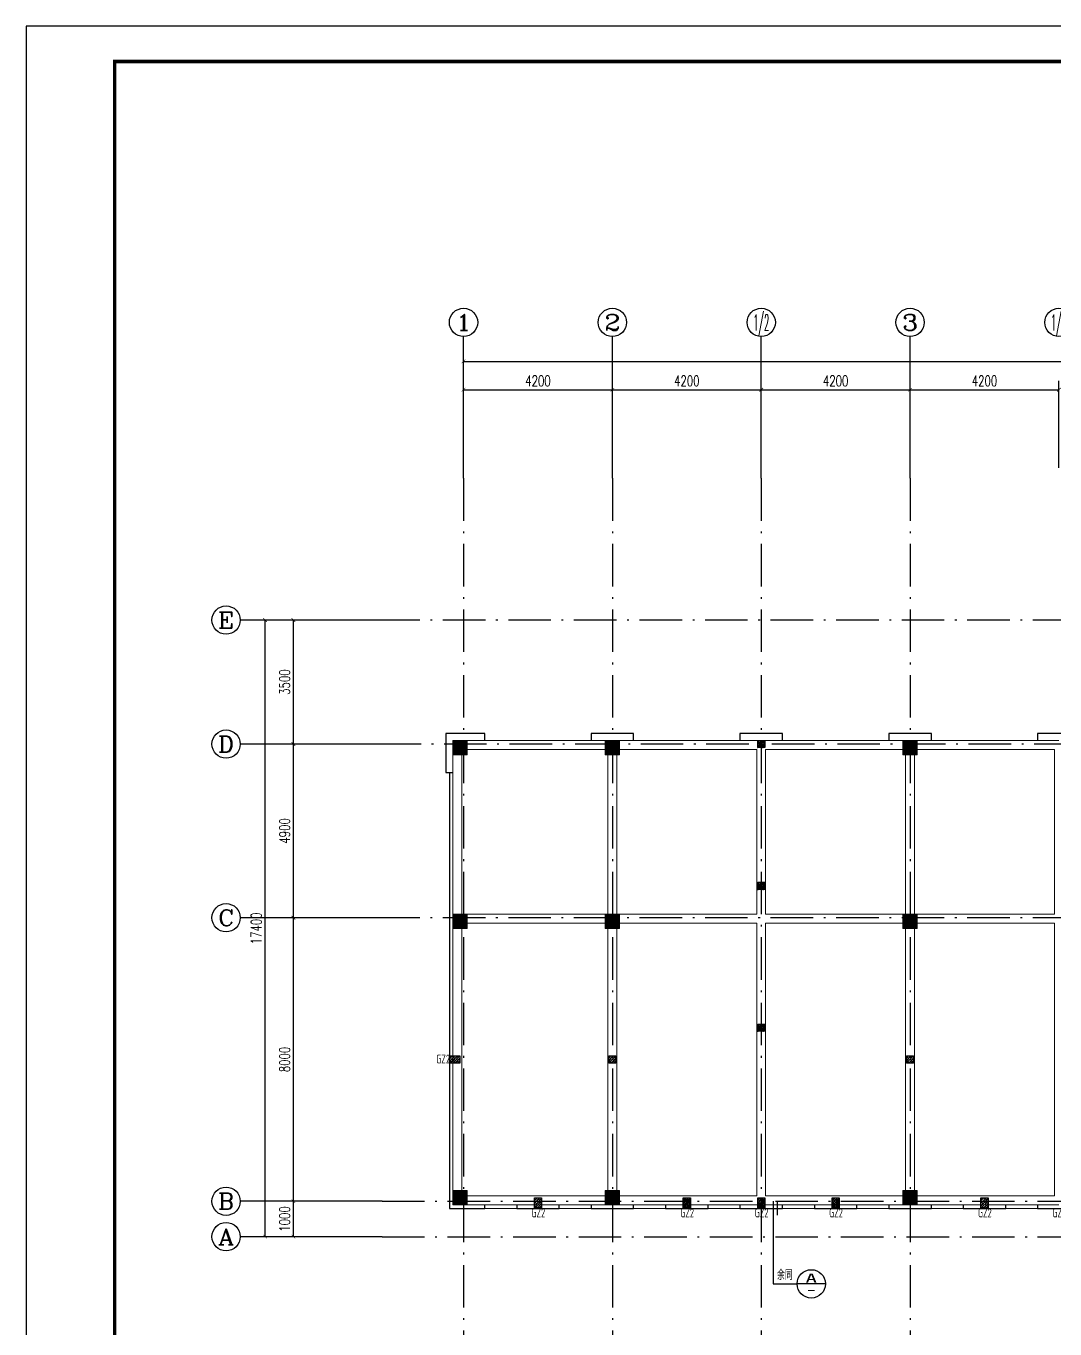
# Model space of a CAD drawing. Extents: x 169490 to 7584583, y -2399407 to 1374371.
# Drawn here: x 1588051 to 1617083, y 818426 to 855191 of the extents above; entities that cross this region are included whole.
import ezdxf
from ezdxf.enums import TextEntityAlignment as Align

# ---------------------------------------------------------------- set-up
doc = ezdxf.new("R2010")
doc.units = 0
doc.header["$LTSCALE"] = 100
doc.linetypes.add('CENTER', pattern=[8, 5, -1, 1, -1])
doc.linetypes.add('D3轴线点划线', pattern=[18.5, 12, -3, 0.5, -3])
doc.layers.get('0').update_dxf_attribs({"linetype": 'CONTINUOUS'})
doc.layers.get('DEFPOINTS').update_dxf_attribs({"linetype": 'CONTINUOUS'})
for name, color, linetype in [('A-DI-I(索引)', 21, 'CONTINUOUS'), ('AXIS', 3, 'CONTINUOUS'), ('AXIS_TEXT', 4, 'CONTINUOUS'), ('C-AXIS(轴号)', 3, 'CONTINUOUS'), ('C-AXIS-T(字)', 7, 'CONTINUOUS'), ('C-DOTE', 8, 'D3轴线点划线'), ('GZ', 220, 'CENTER'), ('S-COLU-HATCH', 251, 'CONTINUOUS'), ('图框', 140, 'CONTINUOUS'), ('平面线脚', 30, 'CONTINUOUS'), ('线脚', 30, 'CONTINUOUS')]:
    doc.layers.add(name, color=color, linetype=linetype)
for name, color, linetype, lineweight in [('S-COLU-LINE1', 6, 'CONTINUOUS', 18), ('平面-看线', 45, 'CONTINUOUS', 15), ('砼柱', 2, 'CONTINUOUS', 35), ('砼梁', 4, 'CONTINUOUS', 18)]:
    doc.layers.add(name, color=color, linetype=linetype, lineweight=lineweight)
doc.styles.add('_TCH_AXIS', font='COMPLEX', dxfattribs={"bigfont": 'GBCBIG'})
doc.styles.add('_TCH_DIM_T3', font='SIMPLEX.shx', dxfattribs={"width": 0.705882, "bigfont": 'GBCBIG.shx'})
doc.styles.add('_TCH_LABEL', font='simhei.ttf')
doc.styles.add('COMPLEX', font='COMPLEX')
doc.styles.add('TSSD_REIN', font='tssdeng.shx', dxfattribs={"width": 0.7, "bigfont": 'hztxt.shx'})
doc.dimstyles.new('_TCH_ARCH&&100', dxfattribs={"dimtxt": 297.5, "dimasz": 100, "dimexe": 250, "dimexo": 300, "dimgap": 100, "dimtad": 1, "dimdec": 0, "dimzin": 0, "dimdsep": 46, "dimtxsty": '_TCH_DIM_T3', "dimblk": 'ARCHTICK', "dimcen": 0.09, "dimclrt": 7, "dimazin": 2, "dimtfac": 1, "dimtdec": 0, "dimtix": 1, "dimtmove": 2, "dimatfit": 3, "dimfxl": 1, "dimtolj": 1, "dimtzin": 0, "dimarcsym": 0})

# ---------------------------------------------------------------- blocks, each defined once
blk = doc.blocks.new('_ARCHTICK')
at = {"const_width": 0.15}
blk.add_lwpolyline([(-0.5, -0.5), (0.5, 0.5)], dxfattribs=at)
blk = doc.blocks.new('*D1671')
at = {"layer": 'AXIS', "color": 0, "lineweight": -2, "transparency": 16777216}
for p, q in [((1600395, 842729), (1600395, 845979)), ((1600395, 845729), (1655395, 845729)), ((1655395, 842729), (1655395, 845979))]:
    blk.add_line(p, q, dxfattribs=at)
at = {"layer": 'DEFPOINTS', "color": 0, "transparency": 16777216}
for p in [(1655395, 845729), (1600395, 842429), (1655395, 842429)]:
    blk.add_point(p, dxfattribs=at)
at = {"layer": 'AXIS', "color": 0, "lineweight": -2, "transparency": 16777216, "xscale": 100, "yscale": 100, "zscale": 100, "rotation": 180}
blk.add_blockref('_ARCHTICK', (1600395, 845729), dxfattribs=at)
at = {"layer": 'AXIS', "color": 0, "lineweight": -2, "transparency": 16777216, "xscale": 100, "yscale": 100, "zscale": 100}
blk.add_blockref('_ARCHTICK', (1655395, 845729), dxfattribs=at)
at = {"layer": 'AXIS', "color": 7, "transparency": 16777216, "insert": (1627895, 845978), "char_height": 297.5, "attachment_point": 5, "style": '_TCH_DIM_T3'}
blk.add_mtext('\\A1;55000', dxfattribs=at)
blk = doc.blocks.new('*D1682')
at = {"layer": 'AXIS', "color": 0, "lineweight": -2, "transparency": 16777216}
for p, q in [((1612995, 842729), (1612995, 845179)), ((1612995, 844929), (1617195, 844929)), ((1617195, 842729), (1617195, 845179))]:
    blk.add_line(p, q, dxfattribs=at)
at = {"layer": 'DEFPOINTS', "color": 0, "transparency": 16777216}
for p in [(1617195, 844929), (1612995, 842429), (1617195, 842429)]:
    blk.add_point(p, dxfattribs=at)
at = {"layer": 'AXIS', "color": 0, "lineweight": -2, "transparency": 16777216, "xscale": 100, "yscale": 100, "zscale": 100, "rotation": 180}
blk.add_blockref('_ARCHTICK', (1612995, 844929), dxfattribs=at)
at = {"layer": 'AXIS', "color": 0, "lineweight": -2, "transparency": 16777216, "xscale": 100, "yscale": 100, "zscale": 100}
blk.add_blockref('_ARCHTICK', (1617195, 844929), dxfattribs=at)
at = {"layer": 'AXIS', "color": 7, "transparency": 16777216, "insert": (1615095, 845178), "char_height": 297.5, "attachment_point": 5, "style": '_TCH_DIM_T3'}
blk.add_mtext('\\A1;4200', dxfattribs=at)
blk = doc.blocks.new('*D1683')
at = {"layer": 'AXIS', "color": 0, "lineweight": -2, "transparency": 16777216}
for p, q in [((1608795, 842729), (1608795, 845179)), ((1608795, 844929), (1612995, 844929)), ((1612995, 842729), (1612995, 845179))]:
    blk.add_line(p, q, dxfattribs=at)
at = {"layer": 'DEFPOINTS', "color": 0, "transparency": 16777216}
for p in [(1612995, 844929), (1608795, 842429), (1612995, 842429)]:
    blk.add_point(p, dxfattribs=at)
at = {"layer": 'AXIS', "color": 0, "lineweight": -2, "transparency": 16777216, "xscale": 100, "yscale": 100, "zscale": 100, "rotation": 180}
blk.add_blockref('_ARCHTICK', (1608795, 844929), dxfattribs=at)
at = {"layer": 'AXIS', "color": 0, "lineweight": -2, "transparency": 16777216, "xscale": 100, "yscale": 100, "zscale": 100}
blk.add_blockref('_ARCHTICK', (1612995, 844929), dxfattribs=at)
at = {"layer": 'AXIS', "color": 7, "transparency": 16777216, "insert": (1610895, 845178), "char_height": 297.5, "attachment_point": 5, "style": '_TCH_DIM_T3'}
blk.add_mtext('\\A1;4200', dxfattribs=at)
blk = doc.blocks.new('*D1684')
at = {"layer": 'AXIS', "color": 0, "lineweight": -2, "transparency": 16777216}
for p, q in [((1604595, 842729), (1604595, 845179)), ((1604595, 844929), (1608795, 844929)), ((1608795, 842729), (1608795, 845179))]:
    blk.add_line(p, q, dxfattribs=at)
at = {"layer": 'DEFPOINTS', "color": 0, "transparency": 16777216}
for p in [(1608795, 844929), (1604595, 842429), (1608795, 842429)]:
    blk.add_point(p, dxfattribs=at)
at = {"layer": 'AXIS', "color": 0, "lineweight": -2, "transparency": 16777216, "xscale": 100, "yscale": 100, "zscale": 100, "rotation": 180}
blk.add_blockref('_ARCHTICK', (1604595, 844929), dxfattribs=at)
at = {"layer": 'AXIS', "color": 0, "lineweight": -2, "transparency": 16777216, "xscale": 100, "yscale": 100, "zscale": 100}
blk.add_blockref('_ARCHTICK', (1608795, 844929), dxfattribs=at)
at = {"layer": 'AXIS', "color": 7, "transparency": 16777216, "insert": (1606695, 845178), "char_height": 297.5, "attachment_point": 5, "style": '_TCH_DIM_T3'}
blk.add_mtext('\\A1;4200', dxfattribs=at)
blk = doc.blocks.new('*D1685')
at = {"layer": 'AXIS', "color": 0, "lineweight": -2, "transparency": 16777216}
for p, q in [((1600395, 842729), (1600395, 845179)), ((1600395, 844929), (1604595, 844929)), ((1604595, 842729), (1604595, 845179))]:
    blk.add_line(p, q, dxfattribs=at)
at = {"layer": 'DEFPOINTS', "color": 0, "transparency": 16777216}
for p in [(1604595, 844929), (1600395, 842429), (1604595, 842429)]:
    blk.add_point(p, dxfattribs=at)
at = {"layer": 'AXIS', "color": 0, "lineweight": -2, "transparency": 16777216, "xscale": 100, "yscale": 100, "zscale": 100, "rotation": 180}
blk.add_blockref('_ARCHTICK', (1600395, 844929), dxfattribs=at)
at = {"layer": 'AXIS', "color": 0, "lineweight": -2, "transparency": 16777216, "xscale": 100, "yscale": 100, "zscale": 100}
blk.add_blockref('_ARCHTICK', (1604595, 844929), dxfattribs=at)
at = {"layer": 'AXIS', "color": 7, "transparency": 16777216, "insert": (1602495, 845178), "char_height": 297.5, "attachment_point": 5, "style": '_TCH_DIM_T3'}
blk.add_mtext('\\A1;4200', dxfattribs=at)
blk = doc.blocks.new('*D1686')
at = {"layer": 'AXIS', "color": 0, "lineweight": -2, "transparency": 16777216}
for p, q in [((1597795, 838429), (1594545, 838429)), ((1594795, 821029), (1594795, 838429)), ((1597795, 821029), (1594545, 821029))]:
    blk.add_line(p, q, dxfattribs=at)
at = {"layer": 'DEFPOINTS', "color": 0, "transparency": 16777216}
for p in [(1594795, 838429), (1598095, 838429), (1598095, 821029)]:
    blk.add_point(p, dxfattribs=at)
at = {"layer": 'AXIS', "color": 0, "lineweight": -2, "transparency": 16777216, "xscale": 100, "yscale": 100, "zscale": 100}
for p, rotation in [((1594795, 838429), 90), ((1594795, 821029), 270)]:
    blk.add_blockref('_ARCHTICK', p, dxfattribs=dict(at, rotation=rotation))
at = {"layer": 'AXIS', "color": 7, "transparency": 16777216, "insert": (1594546, 829729), "char_height": 297.5, "attachment_point": 5, "rotation": 90, "style": '_TCH_DIM_T3'}
blk.add_mtext('\\A1;17400', dxfattribs=at)
blk = doc.blocks.new('*D1687')
at = {"layer": 'AXIS', "color": 0, "lineweight": -2, "transparency": 16777216}
for p, q in [((1597795, 838429), (1595345, 838429)), ((1595595, 834929), (1595595, 838429)), ((1597795, 834929), (1595345, 834929))]:
    blk.add_line(p, q, dxfattribs=at)
at = {"layer": 'DEFPOINTS', "color": 0, "transparency": 16777216}
for p in [(1595595, 838429), (1598095, 838429), (1598095, 834929)]:
    blk.add_point(p, dxfattribs=at)
at = {"layer": 'AXIS', "color": 0, "lineweight": -2, "transparency": 16777216, "xscale": 100, "yscale": 100, "zscale": 100}
for p, rotation in [((1595595, 838429), 90), ((1595595, 834929), 270)]:
    blk.add_blockref('_ARCHTICK', p, dxfattribs=dict(at, rotation=rotation))
at = {"layer": 'AXIS', "color": 7, "transparency": 16777216, "insert": (1595346, 836679), "char_height": 297.5, "attachment_point": 5, "rotation": 90, "style": '_TCH_DIM_T3'}
blk.add_mtext('\\A1;3500', dxfattribs=at)
blk = doc.blocks.new('*D1688')
at = {"layer": 'AXIS', "color": 0, "lineweight": -2, "transparency": 16777216}
for p, q in [((1597795, 834929), (1595345, 834929)), ((1595595, 830029), (1595595, 834929)), ((1597795, 830029), (1595345, 830029))]:
    blk.add_line(p, q, dxfattribs=at)
at = {"layer": 'DEFPOINTS', "color": 0, "transparency": 16777216}
for p in [(1595595, 834929), (1598095, 834929), (1598095, 830029)]:
    blk.add_point(p, dxfattribs=at)
at = {"layer": 'AXIS', "color": 0, "lineweight": -2, "transparency": 16777216, "xscale": 100, "yscale": 100, "zscale": 100}
for p, rotation in [((1595595, 834929), 90), ((1595595, 830029), 270)]:
    blk.add_blockref('_ARCHTICK', p, dxfattribs=dict(at, rotation=rotation))
at = {"layer": 'AXIS', "color": 7, "transparency": 16777216, "insert": (1595346, 832479), "char_height": 297.5, "attachment_point": 5, "rotation": 90, "style": '_TCH_DIM_T3'}
blk.add_mtext('\\A1;4900', dxfattribs=at)
blk = doc.blocks.new('*D1689')
at = {"layer": 'AXIS', "color": 0, "lineweight": -2, "transparency": 16777216}
for p, q in [((1597795, 830029), (1595345, 830029)), ((1595595, 822029), (1595595, 830029)), ((1597795, 822029), (1595345, 822029))]:
    blk.add_line(p, q, dxfattribs=at)
at = {"layer": 'DEFPOINTS', "color": 0, "transparency": 16777216}
for p in [(1595595, 830029), (1598095, 830029), (1598095, 822029)]:
    blk.add_point(p, dxfattribs=at)
at = {"layer": 'AXIS', "color": 0, "lineweight": -2, "transparency": 16777216, "xscale": 100, "yscale": 100, "zscale": 100}
for p, rotation in [((1595595, 830029), 90), ((1595595, 822029), 270)]:
    blk.add_blockref('_ARCHTICK', p, dxfattribs=dict(at, rotation=rotation))
at = {"layer": 'AXIS', "color": 7, "transparency": 16777216, "insert": (1595346, 826029), "char_height": 297.5, "attachment_point": 5, "rotation": 90, "style": '_TCH_DIM_T3'}
blk.add_mtext('\\A1;8000', dxfattribs=at)
blk = doc.blocks.new('*D1690')
at = {"layer": 'AXIS', "color": 0, "lineweight": -2, "transparency": 16777216}
for p, q in [((1597795, 822029), (1595345, 822029)), ((1595595, 821029), (1595595, 822029)), ((1597795, 821029), (1595345, 821029))]:
    blk.add_line(p, q, dxfattribs=at)
at = {"layer": 'DEFPOINTS', "color": 0, "transparency": 16777216}
for p in [(1595595, 822029), (1598095, 822029), (1598095, 821029)]:
    blk.add_point(p, dxfattribs=at)
at = {"layer": 'AXIS', "color": 0, "lineweight": -2, "transparency": 16777216, "xscale": 100, "yscale": 100, "zscale": 100}
for p, rotation in [((1595595, 822029), 90), ((1595595, 821029), 270)]:
    blk.add_blockref('_ARCHTICK', p, dxfattribs=dict(at, rotation=rotation))
at = {"layer": 'AXIS', "color": 7, "transparency": 16777216, "insert": (1595346, 821529), "char_height": 297.5, "attachment_point": 5, "rotation": 90, "style": '_TCH_DIM_T3'}
blk.add_mtext('\\A1;1000', dxfattribs=at)
blk = doc.blocks.new('_AXISO')
blk.add_circle((0, 0), 0.5)
at = {"layer": 'AXIS_TEXT', "style": 'COMPLEX', "width": 1.041667}
blk.add_attdef('A', text='', height=0.56, dxfattribs=at).set_placement((-0.25, -0.28), (0.25, -0.28), align=Align.FIT)

msp = doc.modelspace()

# ---------------------------------------------------------------- hatches: boundary and pattern name
at = {"layer": 'GZ', "linetype": 'ByBlock'}
h = msp.add_hatch(dxfattribs=at)
h.set_pattern_fill('ARMORED', color=2, scale=10, style=0)
h.set_pattern_definition([(50, (-35926.6, 1312734.19), (71.7260183, -6.2752135), [7.5, -82.5]), (355, (-35926.6, 1312734.19), (-13.8751334, 75.2192134), [6, -66]), (100.4514, (-35920.62, 1312733.67), (57.8509382, 68.9439542), [6.374019, -70.1142112]), (46.1842, (-35926.6, 1312754.19), (106.724105, -16.5519014), [11.25, -123.75]), (96.6356, (-35917.71, 1312752.81), (93.4662706, 97.411787), [9.561029, -105.1713]), (351.1842, (-35926.6, 1312754.19), (93.4661945, 97.41186), [9, -99]), (21, (-35916.6, 1312749.19), (59.6907052, -40.261889), [7.5, -82.5]), (326, (-35916.6, 1312749.19), (24.3315332, 72.5150045), [6, -66]), (71.4514, (-35911.625, 1312745.84), (84.0222629, 32.2530497), [6.374019, -70.1142112]), (37.5, (-35926.6, 1312734.192), (1.21598553, 33.2893854), [0, -65.2, 0, -67, 0, -66.25]), (7.5, (-35926.6, 1312734.192), (26.30695374, 39.4411712), [0, -38.2, 0, -63.7, 0, -25.25]), (327.5, (-35948.9, 1312734.192), (53.3822436, -2.25548717), [0, -25, 0, -78, 0, -103.5]), (317.5, (-35958.9, 1312734.19), (58.3186169, 10.0104982), [0, -32.5, 0, -51.8, 0, -73.5]), (45, (-35926.6, 1312734.19), (-35.355339, 35.355339), [])])
h.paths.add_polyline_path([(1608695, 835028.9), (1608695, 834828.9), (1608895, 834828.9), (1608895, 835028.9)])
h = msp.add_hatch(dxfattribs=at)
h.set_pattern_fill('ARMORED', color=2, scale=10, style=0)
h.set_pattern_definition([(50, (-35926.6, 1308734.19), (71.7260183, -6.2752135), [7.5, -82.5]), (355, (-35926.6, 1308734.19), (-13.8751334, 75.2192134), [6, -66]), (100.4514, (-35920.62, 1308733.67), (57.8509382, 68.9439542), [6.374019, -70.1142112]), (46.1842, (-35926.6, 1308754.19), (106.724105, -16.5519014), [11.25, -123.75]), (96.6356, (-35917.71, 1308752.81), (93.4662706, 97.411787), [9.561029, -105.1713]), (351.1842, (-35926.6, 1308754.19), (93.4661945, 97.41186), [9, -99]), (21, (-35916.6, 1308749.19), (59.6907052, -40.261889), [7.5, -82.5]), (326, (-35916.6, 1308749.19), (24.3315332, 72.5150045), [6, -66]), (71.4514, (-35911.625, 1308745.84), (84.0222629, 32.2530497), [6.374019, -70.1142112]), (37.5, (-35926.6, 1308734.192), (1.21598553, 33.2893854), [0, -65.2, 0, -67, 0, -66.25]), (7.5, (-35926.6, 1308734.192), (26.30695374, 39.4411712), [0, -38.2, 0, -63.7, 0, -25.25]), (327.5, (-35948.9, 1308734.192), (53.3822436, -2.25548717), [0, -25, 0, -78, 0, -103.5]), (317.5, (-35958.9, 1308734.19), (58.3186169, 10.0104982), [0, -32.5, 0, -51.8, 0, -73.5]), (45, (-35926.6, 1308734.19), (-35.355339, 35.355339), [])])
h.paths.add_polyline_path([(1608695, 831028.9), (1608695, 830828.9), (1608895, 830828.9), (1608895, 831028.9)])
h = msp.add_hatch(dxfattribs=at)
h.set_pattern_fill('ARMORED', color=2, scale=10, style=0)
h.set_pattern_definition([(50, (-35926.6, 1304734.19), (71.7260183, -6.2752135), [7.5, -82.5]), (355, (-35926.6, 1304734.19), (-13.8751334, 75.2192134), [6, -66]), (100.4514, (-35920.62, 1304733.67), (57.8509382, 68.9439542), [6.374019, -70.1142112]), (46.1842, (-35926.6, 1304754.19), (106.724105, -16.5519014), [11.25, -123.75]), (96.6356, (-35917.71, 1304752.81), (93.4662706, 97.411787), [9.561029, -105.1713]), (351.1842, (-35926.6, 1304754.19), (93.4661945, 97.41186), [9, -99]), (21, (-35916.6, 1304749.19), (59.6907052, -40.261889), [7.5, -82.5]), (326, (-35916.6, 1304749.19), (24.3315332, 72.5150045), [6, -66]), (71.4514, (-35911.625, 1304745.84), (84.0222629, 32.2530497), [6.374019, -70.1142112]), (37.5, (-35926.6, 1304734.192), (1.21598553, 33.2893854), [0, -65.2, 0, -67, 0, -66.25]), (7.5, (-35926.6, 1304734.192), (26.30695374, 39.4411712), [0, -38.2, 0, -63.7, 0, -25.25]), (327.5, (-35948.9, 1304734.192), (53.3822436, -2.25548717), [0, -25, 0, -78, 0, -103.5]), (317.5, (-35958.9, 1304734.19), (58.3186169, 10.0104982), [0, -32.5, 0, -51.8, 0, -73.5]), (45, (-35926.6, 1304734.19), (-35.355339, 35.355339), [])])
h.paths.add_polyline_path([(1608695, 827028.9), (1608695, 826828.9), (1608895, 826828.9), (1608895, 827028.9)])
h = msp.add_hatch(dxfattribs=at)
h.set_pattern_fill('ARMORED', color=2, scale=10, style=0)
h.set_pattern_definition([(50, (-44526.6, 1303834.19), (71.7260183, -6.2752135), [7.5, -82.5]), (355, (-44526.6, 1303834.19), (-13.8751334, 75.2192134), [6, -66]), (100.4514, (-44520.62, 1303833.67), (57.8509382, 68.9439542), [6.374019, -70.1142112]), (46.1842, (-44526.6, 1303854.19), (106.724105, -16.5519014), [11.25, -123.75]), (96.6356, (-44517.71, 1303852.81), (93.4662706, 97.411787), [9.561029, -105.1713]), (351.1842, (-44526.6, 1303854.19), (93.4661945, 97.41186), [9, -99]), (21, (-44516.6, 1303849.19), (59.6907052, -40.261889), [7.5, -82.5]), (326, (-44516.6, 1303849.19), (24.3315332, 72.5150045), [6, -66]), (71.4514, (-44511.625, 1303845.84), (84.0222629, 32.2530497), [6.374019, -70.1142112]), (37.5, (-44526.6, 1303834.192), (1.21598553, 33.2893854), [0, -65.2, 0, -67, 0, -66.25]), (7.5, (-44526.6, 1303834.192), (26.30695374, 39.4411712), [0, -38.2, 0, -63.7, 0, -25.25]), (327.5, (-44548.9, 1303834.192), (53.3822436, -2.25548717), [0, -25, 0, -78, 0, -103.5]), (317.5, (-44558.9, 1303834.19), (58.3186169, 10.0104982), [0, -32.5, 0, -51.8, 0, -73.5]), (45, (-44526.6, 1303834.19), (-35.355339, 35.355339), [])])
h.paths.add_polyline_path([(1599995, 826128.9), (1599995, 825928.9), (1600295, 825928.9), (1600295, 826128.9)])
h = msp.add_hatch(dxfattribs=at)
h.set_pattern_fill('ARMORED', color=2, scale=10, style=0)
h.set_pattern_definition([(50, (-40126.6, 1303834.19), (71.7260183, -6.2752135), [7.5, -82.5]), (355, (-40126.6, 1303834.19), (-13.8751334, 75.2192134), [6, -66]), (100.4514, (-40120.62, 1303833.67), (57.8509382, 68.9439542), [6.374019, -70.1142112]), (46.1842, (-40126.6, 1303854.19), (106.724105, -16.5519014), [11.25, -123.75]), (96.6356, (-40117.71, 1303852.81), (93.4662706, 97.411787), [9.561029, -105.1713]), (351.1842, (-40126.6, 1303854.19), (93.4661945, 97.41186), [9, -99]), (21, (-40116.6, 1303849.19), (59.6907052, -40.261889), [7.5, -82.5]), (326, (-40116.6, 1303849.19), (24.3315332, 72.5150045), [6, -66]), (71.4514, (-40111.625, 1303845.84), (84.0222629, 32.2530497), [6.374019, -70.1142112]), (37.5, (-40126.6, 1303834.192), (1.21598553, 33.2893854), [0, -65.2, 0, -67, 0, -66.25]), (7.5, (-40126.6, 1303834.192), (26.30695374, 39.4411712), [0, -38.2, 0, -63.7, 0, -25.25]), (327.5, (-40148.9, 1303834.192), (53.3822436, -2.25548717), [0, -25, 0, -78, 0, -103.5]), (317.5, (-40158.9, 1303834.19), (58.3186169, 10.0104982), [0, -32.5, 0, -51.8, 0, -73.5]), (45, (-40126.6, 1303834.19), (-35.355339, 35.355339), [])])
h.paths.add_polyline_path([(1604495, 826128.9), (1604495, 825928.9), (1604695, 825928.9), (1604695, 826128.9)])
h = msp.add_hatch(dxfattribs=at)
h.set_pattern_fill('ARMORED', color=2, scale=10, style=0)
h.set_pattern_definition([(50, (-31726.6, 1303834.19), (71.7260183, -6.2752135), [7.5, -82.5]), (355, (-31726.6, 1303834.19), (-13.8751334, 75.2192134), [6, -66]), (100.4514, (-31720.62, 1303833.67), (57.8509382, 68.9439542), [6.374019, -70.1142112]), (46.1842, (-31726.6, 1303854.19), (106.724105, -16.5519014), [11.25, -123.75]), (96.6356, (-31717.71, 1303852.81), (93.4662706, 97.411787), [9.561029, -105.1713]), (351.1842, (-31726.6, 1303854.19), (93.4661945, 97.41186), [9, -99]), (21, (-31716.6, 1303849.19), (59.6907052, -40.261889), [7.5, -82.5]), (326, (-31716.6, 1303849.19), (24.3315332, 72.5150045), [6, -66]), (71.4514, (-31711.625, 1303845.84), (84.0222629, 32.2530497), [6.374019, -70.1142112]), (37.5, (-31726.6, 1303834.192), (1.21598553, 33.2893854), [0, -65.2, 0, -67, 0, -66.25]), (7.5, (-31726.6, 1303834.192), (26.30695374, 39.4411712), [0, -38.2, 0, -63.7, 0, -25.25]), (327.5, (-31748.9, 1303834.192), (53.3822436, -2.25548717), [0, -25, 0, -78, 0, -103.5]), (317.5, (-31758.9, 1303834.19), (58.3186169, 10.0104982), [0, -32.5, 0, -51.8, 0, -73.5]), (45, (-31726.6, 1303834.19), (-35.355339, 35.355339), [])])
h.paths.add_polyline_path([(1612895, 826128.9), (1612895, 825928.9), (1613095, 825928.9), (1613095, 826128.9)])
h = msp.add_hatch(dxfattribs=at)
h.set_pattern_fill('ARMORED', color=2, scale=10, style=0)
h.set_pattern_definition([(50, (-42226.6, 1299734.19), (71.7260183, -6.2752135), [7.5, -82.5]), (355, (-42226.6, 1299734.19), (-13.8751334, 75.2192134), [6, -66]), (100.4514, (-42220.62, 1299733.67), (57.8509382, 68.9439542), [6.374019, -70.1142112]), (46.1842, (-42226.6, 1299754.19), (106.724105, -16.5519014), [11.25, -123.75]), (96.6356, (-42217.71, 1299752.81), (93.4662706, 97.411787), [9.561029, -105.1713]), (351.1842, (-42226.6, 1299754.19), (93.4661945, 97.41186), [9, -99]), (21, (-42216.6, 1299749.19), (59.6907052, -40.261889), [7.5, -82.5]), (326, (-42216.6, 1299749.19), (24.3315332, 72.5150045), [6, -66]), (71.4514, (-42211.625, 1299745.84), (84.0222629, 32.2530497), [6.374019, -70.1142112]), (37.5, (-42226.6, 1299734.192), (1.21598553, 33.2893854), [0, -65.2, 0, -67, 0, -66.25]), (7.5, (-42226.6, 1299734.192), (26.30695374, 39.4411712), [0, -38.2, 0, -63.7, 0, -25.25]), (327.5, (-42248.9, 1299734.192), (53.3822436, -2.25548717), [0, -25, 0, -78, 0, -103.5]), (317.5, (-42258.9, 1299734.19), (58.3186169, 10.0104982), [0, -32.5, 0, -51.8, 0, -73.5]), (45, (-42226.6, 1299734.19), (-35.355339, 35.355339), [])])
h.paths.add_polyline_path([(1602395, 822128.9), (1602395, 821828.9), (1602595, 821828.9), (1602595, 822128.9)])
h = msp.add_hatch(dxfattribs=at)
h.set_pattern_fill('ARMORED', color=2, scale=10, style=0)
h.set_pattern_definition([(50, (-38026.6, 1299734.19), (71.7260183, -6.2752135), [7.5, -82.5]), (355, (-38026.6, 1299734.19), (-13.8751334, 75.2192134), [6, -66]), (100.4514, (-38020.62, 1299733.67), (57.8509382, 68.9439542), [6.374019, -70.1142112]), (46.1842, (-38026.6, 1299754.19), (106.724105, -16.5519014), [11.25, -123.75]), (96.6356, (-38017.71, 1299752.81), (93.4662706, 97.411787), [9.561029, -105.1713]), (351.1842, (-38026.6, 1299754.19), (93.4661945, 97.41186), [9, -99]), (21, (-38016.6, 1299749.19), (59.6907052, -40.261889), [7.5, -82.5]), (326, (-38016.6, 1299749.19), (24.3315332, 72.5150045), [6, -66]), (71.4514, (-38011.625, 1299745.84), (84.0222629, 32.2530497), [6.374019, -70.1142112]), (37.5, (-38026.6, 1299734.192), (1.21598553, 33.2893854), [0, -65.2, 0, -67, 0, -66.25]), (7.5, (-38026.6, 1299734.192), (26.30695374, 39.4411712), [0, -38.2, 0, -63.7, 0, -25.25]), (327.5, (-38048.9, 1299734.192), (53.3822436, -2.25548717), [0, -25, 0, -78, 0, -103.5]), (317.5, (-38058.9, 1299734.19), (58.3186169, 10.0104982), [0, -32.5, 0, -51.8, 0, -73.5]), (45, (-38026.6, 1299734.19), (-35.355339, 35.355339), [])])
h.paths.add_polyline_path([(1606595, 822128.9), (1606595, 821828.9), (1606795, 821828.9), (1606795, 822128.9)])
h = msp.add_hatch(dxfattribs=at)
h.set_pattern_fill('ARMORED', color=2, scale=10, style=0)
h.set_pattern_definition([(50, (-35926.6, 1299734.19), (71.7260183, -6.2752135), [7.5, -82.5]), (355, (-35926.6, 1299734.19), (-13.8751334, 75.2192134), [6, -66]), (100.4514, (-35920.62, 1299733.67), (57.8509382, 68.9439542), [6.374019, -70.1142112]), (46.1842, (-35926.6, 1299754.19), (106.724105, -16.5519014), [11.25, -123.75]), (96.6356, (-35917.71, 1299752.81), (93.4662706, 97.411787), [9.561029, -105.1713]), (351.1842, (-35926.6, 1299754.19), (93.4661945, 97.41186), [9, -99]), (21, (-35916.6, 1299749.19), (59.6907052, -40.261889), [7.5, -82.5]), (326, (-35916.6, 1299749.19), (24.3315332, 72.5150045), [6, -66]), (71.4514, (-35911.625, 1299745.84), (84.0222629, 32.2530497), [6.374019, -70.1142112]), (37.5, (-35926.6, 1299734.192), (1.21598553, 33.2893854), [0, -65.2, 0, -67, 0, -66.25]), (7.5, (-35926.6, 1299734.192), (26.30695374, 39.4411712), [0, -38.2, 0, -63.7, 0, -25.25]), (327.5, (-35948.9, 1299734.192), (53.3822436, -2.25548717), [0, -25, 0, -78, 0, -103.5]), (317.5, (-35958.9, 1299734.19), (58.3186169, 10.0104982), [0, -32.5, 0, -51.8, 0, -73.5]), (45, (-35926.6, 1299734.19), (-35.355339, 35.355339), [])])
h.paths.add_polyline_path([(1608695, 822128.9), (1608695, 821828.9), (1608895, 821828.9), (1608895, 822128.9)])
h = msp.add_hatch(dxfattribs=at)
h.set_pattern_fill('ARMORED', color=2, scale=10, style=0)
h.set_pattern_definition([(50, (-33826.6, 1299734.19), (71.7260183, -6.2752135), [7.5, -82.5]), (355, (-33826.6, 1299734.19), (-13.8751334, 75.2192134), [6, -66]), (100.4514, (-33820.62, 1299733.67), (57.8509382, 68.9439542), [6.374019, -70.1142112]), (46.1842, (-33826.6, 1299754.19), (106.724105, -16.5519014), [11.25, -123.75]), (96.6356, (-33817.71, 1299752.81), (93.4662706, 97.411787), [9.561029, -105.1713]), (351.1842, (-33826.6, 1299754.19), (93.4661945, 97.41186), [9, -99]), (21, (-33816.6, 1299749.19), (59.6907052, -40.261889), [7.5, -82.5]), (326, (-33816.6, 1299749.19), (24.3315332, 72.5150045), [6, -66]), (71.4514, (-33811.625, 1299745.84), (84.0222629, 32.2530497), [6.374019, -70.1142112]), (37.5, (-33826.6, 1299734.192), (1.21598553, 33.2893854), [0, -65.2, 0, -67, 0, -66.25]), (7.5, (-33826.6, 1299734.192), (26.30695374, 39.4411712), [0, -38.2, 0, -63.7, 0, -25.25]), (327.5, (-33848.9, 1299734.192), (53.3822436, -2.25548717), [0, -25, 0, -78, 0, -103.5]), (317.5, (-33858.9, 1299734.19), (58.3186169, 10.0104982), [0, -32.5, 0, -51.8, 0, -73.5]), (45, (-33826.6, 1299734.19), (-35.355339, 35.355339), [])])
h.paths.add_polyline_path([(1610795, 822128.9), (1610795, 821828.9), (1610995, 821828.9), (1610995, 822128.9)])
h = msp.add_hatch(dxfattribs=at)
h.set_pattern_fill('ARMORED', color=2, scale=10, style=0)
h.set_pattern_definition([(50, (-29626.6, 1299734.19), (71.7260183, -6.2752135), [7.5, -82.5]), (355, (-29626.6, 1299734.19), (-13.8751334, 75.2192134), [6, -66]), (100.4514, (-29620.62, 1299733.67), (57.8509382, 68.9439542), [6.374019, -70.1142112]), (46.1842, (-29626.6, 1299754.19), (106.724105, -16.5519014), [11.25, -123.75]), (96.6356, (-29617.71, 1299752.81), (93.4662706, 97.411787), [9.561029, -105.1713]), (351.1842, (-29626.6, 1299754.19), (93.4661945, 97.41186), [9, -99]), (21, (-29616.6, 1299749.19), (59.6907052, -40.261889), [7.5, -82.5]), (326, (-29616.6, 1299749.19), (24.3315332, 72.5150045), [6, -66]), (71.4514, (-29611.625, 1299745.84), (84.0222629, 32.2530497), [6.374019, -70.1142112]), (37.5, (-29626.6, 1299734.192), (1.21598553, 33.2893854), [0, -65.2, 0, -67, 0, -66.25]), (7.5, (-29626.6, 1299734.192), (26.30695374, 39.4411712), [0, -38.2, 0, -63.7, 0, -25.25]), (327.5, (-29648.9, 1299734.192), (53.3822436, -2.25548717), [0, -25, 0, -78, 0, -103.5]), (317.5, (-29658.9, 1299734.19), (58.3186169, 10.0104982), [0, -32.5, 0, -51.8, 0, -73.5]), (45, (-29626.6, 1299734.19), (-35.355339, 35.355339), [])])
h.paths.add_polyline_path([(1614995, 822128.9), (1614995, 821828.9), (1615195, 821828.9), (1615195, 822128.9)])
at = {"layer": 'S-COLU-HATCH', "ltscale": 10}
h = msp.add_hatch(color=256, dxfattribs=at)
h.dxf.hatch_style = 1
h.paths.add_polyline_path([(1600495, 835028.9), (1600095, 835028.9), (1600095, 834628.9), (1600495, 834628.9)])
h = msp.add_hatch(color=256, dxfattribs=at)
h.dxf.hatch_style = 1
h.paths.add_polyline_path([(1604795, 835028.9), (1604395, 835028.9), (1604395, 834628.9), (1604795, 834628.9)])
h = msp.add_hatch(color=256, dxfattribs=at)
h.dxf.hatch_style = 1
h.paths.add_polyline_path([(1613195, 835028.9), (1612795, 835028.9), (1612795, 834628.9), (1613195, 834628.9)])
h = msp.add_hatch(color=256, dxfattribs=at)
h.dxf.hatch_style = 1
h.paths.add_polyline_path([(1600495, 830128.9), (1600095, 830128.9), (1600095, 829728.9), (1600495, 829728.9)])
h = msp.add_hatch(color=256, dxfattribs=at)
h.dxf.hatch_style = 1
h.paths.add_polyline_path([(1604795, 830128.9), (1604395, 830128.9), (1604395, 829728.9), (1604795, 829728.9)])
h = msp.add_hatch(color=256, dxfattribs=at)
h.dxf.hatch_style = 1
h.paths.add_polyline_path([(1613195, 830128.9), (1612795, 830128.9), (1612795, 829728.9), (1613195, 829728.9)])
h = msp.add_hatch(color=256, dxfattribs=at)
h.dxf.hatch_style = 1
h.paths.add_polyline_path([(1600495, 822328.9), (1600095, 822328.9), (1600095, 821928.9), (1600495, 821928.9)])
h = msp.add_hatch(color=256, dxfattribs=at)
h.dxf.hatch_style = 1
h.paths.add_polyline_path([(1604795, 822328.9), (1604395, 822328.9), (1604395, 821928.9), (1604795, 821928.9)])
h = msp.add_hatch(color=256, dxfattribs=at)
h.dxf.hatch_style = 1
h.paths.add_polyline_path([(1613195, 822328.9), (1612795, 822328.9), (1612795, 821928.9), (1613195, 821928.9)])

# ---------------------------------------------------------------- linework, layer by layer
at = {"layer": 'A-DI-I(索引)'}
for p, q in [((1609128.1, 822028.9), (1609128.1, 819698.2)), ((1609128.1, 819698.2), (1609806.3, 819698.2)), ((1610606.3, 819698.2), (1609806.3, 819698.2))]:
    msp.add_line(p, q, dxfattribs=at)
at = {"layer": 'A-DI-I(索引)', "const_width": 40}
msp.add_lwpolyline([(1609248.1, 822028.9), (1609248.1, 821628.9)], dxfattribs=at)
at = {"layer": 'A-DI-I(索引)'}
msp.add_circle((1610206.3, 819698.2), 400, dxfattribs=at)
at = {"layer": 'C-AXIS(轴号)'}
for p, q in [((1600395, 842428.9), (1600395, 846428.9)), ((1604595, 842428.9), (1604595, 846428.9)), ((1608795, 842428.9), (1608795, 846428.9)), ((1612995, 842428.9), (1612995, 846428.9)), ((1598095, 838428.9), (1594095, 838428.9)), ((1598095, 834928.9), (1594095, 834928.9)), ((1598095, 830028.9), (1594095, 830028.9)), ((1598095, 822028.9), (1594095, 822028.9)), ((1598095, 821028.9), (1594095, 821028.9))]:
    msp.add_line(p, q, dxfattribs=at)
at = {"layer": 'C-DOTE'}
for p, q in [((1600395, 842428.9), (1600395, 816228.9)), ((1604595, 842428.9), (1604595, 816228.9)), ((1608795, 842428.9), (1608795, 816228.9)), ((1612995, 842428.9), (1612995, 816228.9)), ((1656510.4, 838428.9), (1598095, 838428.9)), ((1621395, 834928.9), (1598095, 834928.9)), ((1656510.4, 830028.9), (1598095, 830028.9)), ((1598095, 822028.9), (1629795, 822028.9)), ((1598095, 821028.9), (1656510.4, 821028.9))]:
    msp.add_line(p, q, dxfattribs=at)
at = {"layer": 'GZ', "color": 2, "linetype": 'ByBlock'}
for points in [[(1608695, 835028.9), (1608895, 835028.9), (1608895, 834828.9), (1608695, 834828.9)], [(1608695, 831028.9), (1608895, 831028.9), (1608895, 830828.9), (1608695, 830828.9)], [(1608695, 827028.9), (1608895, 827028.9), (1608895, 826828.9), (1608695, 826828.9)], [(1599995, 826128.9), (1600295, 826128.9), (1600295, 825928.9), (1599995, 825928.9)], [(1604495, 826128.9), (1604695, 826128.9), (1604695, 825928.9), (1604495, 825928.9)], [(1612895, 826128.9), (1613095, 826128.9), (1613095, 825928.9), (1612895, 825928.9)], [(1602395, 822128.9), (1602595, 822128.9), (1602595, 821828.9), (1602395, 821828.9)], [(1606595, 822128.9), (1606795, 822128.9), (1606795, 821828.9), (1606595, 821828.9)], [(1608695, 822128.9), (1608895, 822128.9), (1608895, 821828.9), (1608695, 821828.9)], [(1610795, 822128.9), (1610995, 822128.9), (1610995, 821828.9), (1610795, 821828.9)], [(1614995, 822128.9), (1615195, 822128.9), (1615195, 821828.9), (1614995, 821828.9)]]:
    msp.add_lwpolyline(points, close=True, dxfattribs=at)
at = {"layer": 'S-COLU-LINE1'}
for points in [[(1600495, 835028.9), (1600095, 835028.9), (1600095, 834628.9), (1600495, 834628.9)], [(1604795, 835028.9), (1604395, 835028.9), (1604395, 834628.9), (1604795, 834628.9)], [(1613195, 835028.9), (1612795, 835028.9), (1612795, 834628.9), (1613195, 834628.9)], [(1600495, 830128.9), (1600095, 830128.9), (1600095, 829728.9), (1600495, 829728.9)], [(1604795, 830128.9), (1604395, 830128.9), (1604395, 829728.9), (1604795, 829728.9)], [(1613195, 830128.9), (1612795, 830128.9), (1612795, 829728.9), (1613195, 829728.9)], [(1600495, 822328.9), (1600095, 822328.9), (1600095, 821928.9), (1600495, 821928.9)], [(1604795, 822328.9), (1604395, 822328.9), (1604395, 821928.9), (1604795, 821928.9)], [(1613195, 822328.9), (1612795, 822328.9), (1612795, 821928.9), (1613195, 821928.9)]]:
    msp.add_lwpolyline(points, close=True, dxfattribs=at)
at = {"layer": '图框'}
msp.add_lwpolyline([(1588050.5, 795791.4), (1672150.5, 795791.4), (1672150.5, 855191.4), (1588050.5, 855191.4)], close=True, dxfattribs=at)
at = {"layer": '图框', "const_width": 100}
msp.add_lwpolyline([(1590550.5, 796791.4), (1671150.5, 796791.4), (1671150.5, 854191.4), (1590550.5, 854191.4)], close=True, dxfattribs=at)
at = {"layer": '平面-看线'}
for points in [[(1600995, 821828.9), (1601895, 821828.9)], [(1603095, 821828.9), (1603995, 821828.9)], [(1605195, 821828.9), (1606095, 821828.9)], [(1607295, 821828.9), (1608195, 821828.9)], [(1609395, 821828.9), (1610295, 821828.9)], [(1611495, 821828.9), (1612395, 821828.9)], [(1613595, 821828.9), (1614495, 821828.9)], [(1615695, 821828.9), (1616595, 821828.9)]]:
    msp.add_lwpolyline(points, dxfattribs=at)
at = {"layer": '平面线脚'}
for points in [[(1600995, 835028.9), (1600995, 835228.9), (1599895, 835228.9), (1599895, 834128.9), (1600095, 834128.9)], [(1605195, 835028.9), (1605195, 835228.9), (1603995, 835228.9), (1603995, 835028.9)], [(1609395, 835028.9), (1609395, 835228.9), (1608195, 835228.9), (1608195, 835028.9)], [(1613595, 835028.9), (1613595, 835228.9), (1612395, 835228.9), (1612395, 835028.9)], [(1617795, 835028.9), (1617795, 835228.9), (1616595, 835228.9), (1616595, 835028.9)]]:
    msp.add_lwpolyline(points, dxfattribs=at)
at = {"layer": '砼柱', "ltscale": 10}
msp.add_lwpolyline([(1590550.5, 854191.4), (1664155.5, 854191.4), (1664155.5, 796791.4), (1590550.5, 796791.4)], close=True, dxfattribs=at)
at = {"layer": '砼梁', "lineweight": 18}
for p, q in [((1604395, 835028.9), (1600495, 835028.9)), ((1608795, 835028.9), (1604795, 835028.9)), ((1612795, 835028.9), (1608795, 835028.9)), ((1617195, 835028.9), (1613195, 835028.9)), ((1600095, 834628.9), (1600095, 830128.9)), ((1600345, 830128.9), (1600345, 834628.9)), ((1600495, 834778.9), (1604395, 834778.9)), ((1604470, 834628.9), (1604470, 830128.9)), ((1604720, 830128.9), (1604720, 834628.9)), ((1604795, 834778.9), (1608670, 834778.9)), ((1608670, 834778.9), (1608670, 830128.9)), ((1608920, 834778.9), (1612795, 834778.9)), ((1608920, 830128.9), (1608920, 834778.9)), ((1612870, 834628.9), (1612870, 830128.9)), ((1613120, 830128.9), (1613120, 834628.9)), ((1613195, 834778.9), (1617070, 834778.9)), ((1617070, 834778.9), (1617070, 830128.9)), ((1604395, 830128.9), (1600495, 830128.9)), ((1600495, 829878.9), (1604395, 829878.9)), ((1608670, 830128.9), (1604795, 830128.9)), ((1604795, 829878.9), (1608670, 829878.9)), ((1608670, 829878.9), (1608670, 822178.9)), ((1612795, 830128.9), (1608920, 830128.9)), ((1608920, 829878.9), (1612795, 829878.9)), ((1608920, 822178.9), (1608920, 829878.9)), ((1617070, 830128.9), (1613195, 830128.9)), ((1613195, 829878.9), (1617070, 829878.9)), ((1617070, 829878.9), (1617070, 822178.9)), ((1600095, 829728.9), (1600095, 822328.9)), ((1600345, 822328.9), (1600345, 829728.9)), ((1604470, 829728.9), (1604470, 822328.9)), ((1604720, 822328.9), (1604720, 829728.9)), ((1612870, 829728.9), (1612870, 822328.9)), ((1613120, 822328.9), (1613120, 829728.9)), ((1604395, 822178.9), (1600495, 822178.9)), ((1608670, 822178.9), (1604795, 822178.9)), ((1612795, 822178.9), (1608920, 822178.9)), ((1617070, 822178.9), (1613195, 822178.9)), ((1600495, 821928.9), (1604395, 821928.9)), ((1604795, 821928.9), (1608795, 821928.9)), ((1608795, 821928.9), (1612795, 821928.9)), ((1613195, 821928.9), (1617195, 821928.9))]:
    msp.add_line(p, q, dxfattribs=at)
at = {"layer": '线脚', "color": 10}
for points in [[(1599995, 834128.9), (1599995, 821828.9), (1600995, 821828.9), (1600995, 821928.9)], [(1601895, 821928.9), (1601895, 821828.9), (1603095, 821828.9), (1603095, 821928.9)], [(1603995, 821928.9), (1603995, 821828.9), (1605195, 821828.9), (1605195, 821928.9)], [(1606095, 821928.9), (1606095, 821828.9), (1607295, 821828.9), (1607295, 821928.9)], [(1608195, 821928.9), (1608195, 821828.9), (1609395, 821828.9), (1609395, 821928.9)], [(1610295, 821928.9), (1610295, 821828.9), (1611495, 821828.9), (1611495, 821928.9)], [(1612395, 821928.9), (1612395, 821828.9), (1613595, 821828.9), (1613595, 821928.9)], [(1614495, 821928.9), (1614495, 821828.9), (1615695, 821828.9), (1615695, 821928.9)], [(1616595, 821928.9), (1616595, 821828.9), (1617795, 821828.9), (1617795, 821928.9)]]:
    msp.add_lwpolyline(points, dxfattribs=at)

# ---------------------------------------------------------------- block references
at = {"layer": 'C-AXIS(轴号)'}
ref = msp.add_blockref('_AXISO', (1600395, 846828.9), dxfattribs=dict(at, xscale=800, yscale=800, zscale=800))
ref.add_attrib('A', '1', dxfattribs={"layer": 'C-AXIS-T(字)', "height": 452.5, "style": '_TCH_AXIS', "width": 2.333333}).set_placement((1600168.7, 846602.6), (1600621.3, 846602.6), align=Align.FIT)
ref = msp.add_blockref('_AXISO', (1604595, 846828.9), dxfattribs=dict(at, xscale=800, yscale=800, zscale=800))
ref.add_attrib('A', '2', dxfattribs={"layer": 'C-AXIS-T(字)', "height": 452.5, "style": '_TCH_AXIS', "width": 1.5}).set_placement((1604368.7, 846602.6), (1604821.3, 846602.6), align=Align.FIT)
ref = msp.add_blockref('_AXISO', (1608795, 846828.9), dxfattribs=dict(at, xscale=800, yscale=800, zscale=800))
ref.add_attrib('A', '1/2', dxfattribs={"layer": 'C-AXIS-T(字)', "height": 452.55, "style": '_TCH_AXIS', "width": 0.411765}).set_placement((1608568.7, 846602.6), (1609021.3, 846602.6), align=Align.FIT)
ref = msp.add_blockref('_AXISO', (1612995, 846828.9), dxfattribs=dict(at, xscale=800, yscale=800, zscale=800))
ref.add_attrib('A', '3', dxfattribs={"layer": 'C-AXIS-T(字)', "height": 452.5, "style": '_TCH_AXIS', "width": 1.5}).set_placement((1612768.7, 846602.6), (1613221.3, 846602.6), align=Align.FIT)
ref = msp.add_blockref('_AXISO', (1617195, 846828.9), dxfattribs=dict(at, xscale=800, yscale=800, zscale=800))
ref.add_attrib('A', '1/3', dxfattribs={"layer": 'C-AXIS-T(字)', "height": 452.55, "style": '_TCH_AXIS', "width": 0.411765}).set_placement((1616968.7, 846602.6), (1617421.3, 846602.6), align=Align.FIT)
ref = msp.add_blockref('_AXISO', (1593695, 838428.9), dxfattribs=dict(at, xscale=800, yscale=800, zscale=800))
ref.add_attrib('A', 'E', dxfattribs={"layer": 'C-AXIS-T(字)', "height": 452.5, "style": '_TCH_AXIS', "width": 1.3125}).set_placement((1593468.7, 838202.6), (1593921.3, 838202.6), align=Align.FIT)
ref = msp.add_blockref('_AXISO', (1593695, 834928.9), dxfattribs=dict(at, xscale=800, yscale=800, zscale=800))
ref.add_attrib('A', 'D', dxfattribs={"layer": 'C-AXIS-T(字)', "height": 452.5, "style": '_TCH_AXIS', "width": 1.235294}).set_placement((1593468.7, 834702.6), (1593921.3, 834702.6), align=Align.FIT)
ref = msp.add_blockref('_AXISO', (1593695, 830028.9), dxfattribs=dict(at, xscale=800, yscale=800, zscale=800))
ref.add_attrib('A', 'C', dxfattribs={"layer": 'C-AXIS-T(字)', "height": 452.5, "style": '_TCH_AXIS', "width": 1.4}).set_placement((1593468.7, 829802.6), (1593921.3, 829802.6), align=Align.FIT)
ref = msp.add_blockref('_AXISO', (1593695, 822028.9), dxfattribs=dict(at, xscale=800, yscale=800, zscale=800))
ref.add_attrib('A', 'B', dxfattribs={"layer": 'C-AXIS-T(字)', "height": 452.5, "style": '_TCH_AXIS', "width": 1.235294}).set_placement((1593468.7, 821802.6), (1593921.3, 821802.6), align=Align.FIT)
ref = msp.add_blockref('_AXISO', (1593695, 821028.9), dxfattribs=dict(at, xscale=800, yscale=800, zscale=800))
ref.add_attrib('A', 'A', dxfattribs={"layer": 'C-AXIS-T(字)', "height": 452.5, "style": '_TCH_AXIS', "width": 1.166667}).set_placement((1593468.7, 820802.6), (1593921.3, 820802.6), align=Align.FIT)

# ---------------------------------------------------------------- texts
at = {"layer": 'A-DI-I(索引)', "style": 'TSSD_REIN', "width": 0.65}
msp.add_text('余同', height=250, dxfattribs=at).set_placement((1609241.2, 819812))
at = {"layer": 'A-DI-I(索引)', "style": '_TCH_LABEL', "width": 1.738281}
for s, p, p2 in [('A', (1610045.3, 819730.4), (1610367.3, 819730.4)), ('-', (1610045.3, 819408.4), (1610367.3, 819408.4))]:
    msp.add_text(s, height=257.6, dxfattribs=at).set_placement(p, p2, align=Align.FIT)
at = {"layer": 'GZ', "color": 2, "linetype": 'ByBlock', "style": 'TSSD_REIN', "width": 0.65}
for p in [(1599627.3, 825918.1), (1602312.3, 821574.9), (1606512.3, 821574.9), (1608612.3, 821574.9), (1610712.3, 821574.9), (1614912.3, 821574.9), (1617012.3, 821574.9)]:
    msp.add_text('GZ2', height=250, dxfattribs=at).set_placement(p)

# ---------------------------------------------------------------- dimensions: what is measured, and where the dimension line sits
at = {"layer": 'AXIS'}
for p1, p2, distance, picture, middle in [((1600395, 842428.9), (1655395, 842428.9), 3300, '*D1671', (1627895, 845977.6)), ((1600395, 842428.9), (1604595, 842428.9), 2500, '*D1685', (1602495, 845177.6)), ((1604595, 842428.9), (1608795, 842428.9), 2500, '*D1684', (1606695, 845177.6)), ((1608795, 842428.9), (1612995, 842428.9), 2500, '*D1683', (1610895, 845177.6)), ((1612995, 842428.9), (1617195, 842428.9), 2500, '*D1682', (1615095, 845177.6)), ((1598095, 821028.9), (1598095, 838428.9), 3300, '*D1686', (1594546.3, 829728.9)), ((1598095, 834928.9), (1598095, 838428.9), 2500, '*D1687', (1595346.3, 836678.9)), ((1598095, 830028.9), (1598095, 834928.9), 2500, '*D1688', (1595346.3, 832478.9)), ((1598095, 822028.9), (1598095, 830028.9), 2500, '*D1689', (1595346.3, 826028.9)), ((1598095, 821028.9), (1598095, 822028.9), 2500, '*D1690', (1595346.3, 821528.9))]:
    dim = msp.add_aligned_dim(p1=p1, p2=p2, distance=distance, dimstyle='_TCH_ARCH&&100', dxfattribs=at)
    dim.commit()
    dim.dimension.update_dxf_attribs({"geometry": picture, "text_midpoint": middle})

doc.saveas('drawing.dxf')
